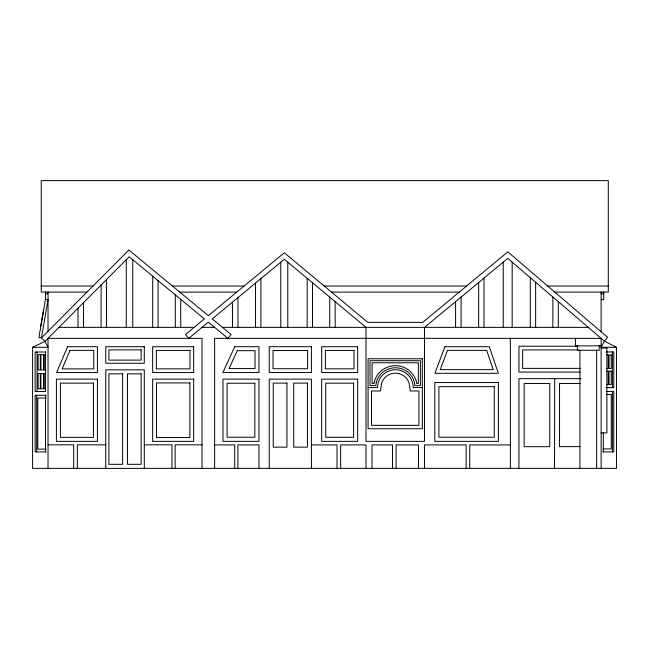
<?xml version="1.0" encoding="UTF-8"?>
<svg xmlns="http://www.w3.org/2000/svg" width="649" height="649" viewBox="0 0 649 649"><rect width="100%" height="100%" fill="white"/><g stroke="black" fill="none" stroke-linecap="round" stroke-linejoin="round"><path stroke-width="0.97" d="M554.538 468.367L554.692 378.651M40.782 326.033L43.605 309.63M32.612 347.288L45.008 341.398L129.192 256.761L204.394 318.919L185.565 334.511L188.762 338.356L208.321 322.164L227.913 338.356L231.101 334.503L212.239 318.919L284.303 259.251L366.02 327.372L366.02 441.361L424.519 441.361L424.519 327.372L507.769 258.399L604.381 341.147L616.55 347.296L616.55 468.367L32.612 468.367L32.612 347.288L48.034 347.288L45.008 341.398L41.463 337.869L38.932 337.431L45.503 299.213L48.034 299.651L41.463 337.869L128.859 249.995L208.321 315.674L284.311 252.753L367.837 322.375L422.718 322.375L507.826 251.861L607.634 337.35L604.381 341.147L601.128 347.296L616.55 347.296M41.236 286.039L93.018 286.039M172.464 286.039L244.105 286.039M324.249 286.039L466.574 286.039M547.732 286.039L608.3 286.039M86.99 292.099L41.236 292.099L41.236 180.633L608.3 180.633L608.3 292.099L554.806 292.099M179.797 292.099L236.788 292.099M331.517 292.099L459.265 292.099M45.462 293.794L48.034 293.794M601.128 293.778L603.7 293.778M601.128 299.635L603.7 299.635L603.7 291.774M58.962 327.372L194.181 327.372M202.026 327.372L214.624 327.372M222.477 327.372L588.302 327.372M601.128 345.86L575.428 345.86L575.428 338.356M578.105 346.233L518.94 346.233L518.94 372.064L580.149 372.064M601.128 347.986L606.912 347.986L606.912 432.859L601.128 432.859M578.364 349.916L522.623 349.916L522.623 368.372L580.498 368.372M606.166 351.945L613.792 351.945L613.792 387.607L606.166 387.607M45.673 354.678L44.213 354.678L44.213 369.946L45.673 369.946M606.799 354.938L608.267 354.938L608.267 368.437L606.799 368.437M606.799 371.123L608.267 371.123L608.267 384.622L606.799 384.622M45.673 373.516L44.213 373.516L44.213 388.775L45.673 388.775M581.017 378.651L518.94 378.651L518.94 468.367M580.214 383.494L559.535 383.494L559.535 446.626L580.214 446.626M368.088 387.575L377.54 387.575A17.839 17.839 0 0 1 395.379 369.735A17.839 17.839 0 0 1 413.21 387.575L422.337 387.575M606.166 391.461L613.792 391.461L613.792 451.915L602.88 451.915M606.718 394.454L611.236 394.454L611.236 448.93L603.108 448.93M46.12 395.265L35.143 395.265L35.143 451.923L46.12 451.923M45.974 398.048L37.764 398.048L37.764 449.149L45.974 449.149M48.034 444.833L73.71 444.833L73.71 468.278M105.771 444.833L77.328 444.833L77.328 468.278M144.297 444.833L171.944 444.833L171.944 468.367M202.026 444.833L175.141 444.833L175.141 468.367M214.624 444.914L234.719 444.914L234.719 468.367M311.406 444.914L337.001 444.914L337.001 468.367M510.365 444.914L469.722 444.914L469.722 468.367M612.413 351.945L612.413 387.607M612.413 391.461L612.413 451.915M603.31 432.778L603.31 451.915M601.128 291.758L601.128 331.777M601.128 468.367L601.128 338.356L214.624 338.356L214.624 468.367M599.181 345.86L599.181 350.249L577.375 350.249L577.375 345.86M596.642 350.249L596.642 468.367M579.914 350.249L579.914 468.367M558.286 301.639L558.286 327.372M552.875 297.031L552.875 327.372M535.636 282.266L535.636 327.372M530.282 277.683L530.282 327.372M512.166 262.164L512.166 327.372M510.365 338.356L510.365 468.367M503.226 262.164L503.226 327.372M484.024 278.072L484.024 327.372M478.67 282.51L478.67 327.372M466.112 468.367L466.112 444.914L424.519 444.914L424.519 468.367M461.106 297.064L461.106 327.372M455.59 301.631L455.59 327.372M418.548 468.367L418.548 444.914L396.093 444.914L396.093 468.367M392.483 468.367L392.483 444.914L372.023 444.914L372.023 468.367M366.02 468.367L366.02 444.914L340.62 444.914L340.62 468.367M335.152 301.639L335.152 327.372M329.741 297.128L329.741 327.372M312.502 282.761L312.502 327.372M311.406 468.367L311.406 379.13L269.246 379.13L269.246 468.367M307.147 278.291L307.147 327.372M287.799 262.164L287.799 327.372M280.782 262.164L280.782 327.372M260.89 278.64L260.89 327.372M258.967 468.367L258.967 444.914L237.915 444.914L237.915 468.367M255.536 283.069L255.536 327.372M237.972 297.615L237.972 327.372M232.456 302.174L232.456 327.372M202.026 468.367L202.026 338.356L48.034 338.356L48.034 468.367M180.722 299.351L180.722 327.372M175.311 294.881L175.311 327.372M158.072 280.628L158.072 327.372M152.71 276.198L152.71 327.372M144.297 468.367L144.297 369.849L105.771 369.849L105.771 468.367M132.737 259.689L132.737 327.372M126.271 259.689L126.271 327.372M106.46 279.614L106.46 327.372M101.106 285L101.106 327.372M83.543 302.653L83.543 327.372M78.026 308.202L78.026 327.372M48.034 291.774L48.034 331.266M45.544 395.265L45.544 451.923M45.462 291.774L45.462 299.651M37.058 351.993L37.058 391.461M36.669 395.265L36.669 451.923M374.23 381.904L374.011 383.551L372.112 383.551L372.112 362.783L418.321 362.783L418.321 383.551L416.739 383.551L416.52 381.904A21.888 21.888 0 0 0 374.23 381.904M376.258 382.448L375.836 385.636L370.027 385.636L370.027 360.698L420.398 360.698L420.398 385.636L414.914 385.636L414.492 382.448A19.786 19.786 0 0 0 376.258 382.448M381.466 383.843L380.525 390.982L371.504 390.982L371.504 425.33L418.93 425.33L418.93 390.982L410.225 390.982L409.284 383.843A14.4 14.4 0 0 0 381.466 383.843M444.938 346.712L434.903 373.305L498.359 373.305L489.33 346.712L444.938 346.712M447.469 350.371L440.2 369.646L493.248 369.646L486.709 350.371L447.469 350.371M67.618 346.712L56.585 372.542L97.415 372.542L97.415 346.712L67.618 346.712M70.043 350.387L62.15 368.867L93.74 368.867L93.74 350.387L70.043 350.387M234.703 346.712L222.923 372.542L258.967 372.542L258.967 346.712L234.703 346.712M237.25 350.671L229.073 368.583L255.008 368.583L255.008 350.671L237.25 350.671M144.297 346.712L105.771 346.712L105.771 363.262L144.297 363.262L144.297 346.712M193.67 346.712L152.653 346.712L152.653 372.542L193.67 372.542L193.67 346.712M311.406 346.712L269.246 346.712L269.246 372.542L311.406 372.542L311.406 346.712M357.672 346.712L321.685 346.712L321.685 372.542L357.672 372.542L357.672 346.712M141.157 349.86L108.91 349.86L108.91 360.114L141.157 360.114L141.157 349.86M189.987 350.395L156.336 350.395L156.336 368.859L189.987 368.859L189.987 350.395M353.973 350.411L325.384 350.411L325.384 368.843L353.973 368.843L353.973 350.411M307.594 350.525L273.051 350.525L273.051 368.729L307.594 368.729L307.594 350.525M45.568 351.993L35.143 351.993L35.143 391.461L45.568 391.461L45.544 351.993M40.311 354.678L38.121 354.678L38.121 369.946L40.311 369.946L40.311 354.678M43.597 354.678L40.928 354.678L40.928 369.946L43.597 369.946L43.597 354.678M611.236 354.938L609.046 354.938L609.046 368.437L611.236 368.437L611.236 354.938M422.337 358.759L368.088 358.759L368.088 428.746L422.337 428.746L422.337 358.759M611.236 371.123L609.046 371.123L609.046 384.622L611.236 384.622L611.236 371.123M43.597 373.516L40.928 373.516L40.928 388.775L43.597 388.775L43.597 373.516M122.62 373.848L108.91 373.848L108.91 464.303L122.62 464.303L122.62 373.848M141.157 373.848L127.447 373.848L127.447 464.303L141.157 464.303L141.157 373.848M97.423 379.13L56.406 379.13L56.406 441.361L97.423 441.361L97.423 379.13M193.67 379.13L152.653 379.13L152.653 441.361L193.67 441.361L193.67 379.13M258.967 379.13L222.98 379.13L222.98 441.361L258.967 441.361L258.967 379.13M357.672 379.13L321.685 379.13L321.685 441.361L357.672 441.361L357.672 379.13M498.375 382.545L434.806 382.545L434.806 441.361L498.375 441.361L498.375 382.545M189.873 382.926L156.45 382.926L156.45 437.556L189.873 437.556L189.873 382.926M93.44 383.121L60.398 383.121L60.398 437.369L93.44 437.369L93.44 383.121M286.939 383.113L273.229 383.113L273.229 447.145L286.939 447.145L286.939 383.113M307.423 383.113L293.713 383.113L293.713 447.145L307.423 447.145L307.423 383.113M353.616 383.186L325.741 383.186L325.741 437.296L353.616 437.296L353.616 383.186M254.846 383.243L227.093 383.243L227.093 437.239L254.846 437.239L254.846 383.243M549.744 383.494L524.149 383.494L524.149 446.682L549.744 446.682L549.744 383.494M494.246 386.666L438.927 386.666L438.927 437.231L494.246 437.231L494.246 386.666M40.311 388.775L38.121 388.775L38.121 373.37L40.311 373.516L40.311 388.775"/></g></svg>
